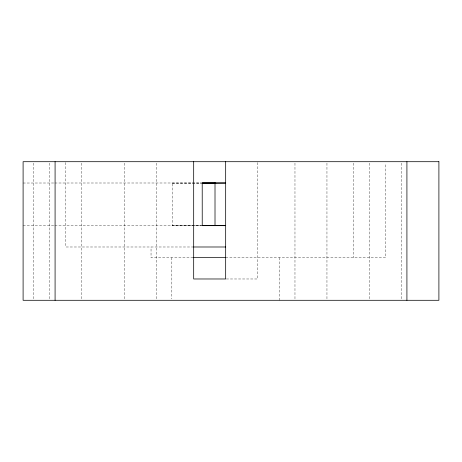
<?xml version="1.0" encoding="UTF-8"?>
<svg xmlns="http://www.w3.org/2000/svg" width="462" height="462" viewBox="0 0 462 462"><rect width="100%" height="100%" fill="white"/><g stroke="black" fill="none" stroke-linecap="round" stroke-linejoin="round"><path stroke-width="0.35" stroke-dasharray="2.31 1.73" d="M172.361 183.062L201.519 183.021M23.1 183.021L54.106 183.004M54.828 183.004L201.501 182.992M172.361 183.125L201.588 183.125M23.1 225.67L54.106 225.67M54.828 225.67L201.501 225.67M193.682 246.991L65.748 246.991L65.748 161.7M193.139 257.652L151.039 257.652L151.039 246.991M225.67 257.652L385.591 257.652L385.591 163.144M226.334 278.979L257.652 278.979L257.652 161.7M172.361 225.566L201.588 225.6M201.519 225.67L172.361 225.629L172.361 182.923M401.582 163.144L401.582 298.856M369.6 163.144L369.6 298.856M353.609 163.144L353.609 257.652M326.952 163.144L326.952 298.856M294.97 163.144L294.97 298.856M279.51 257.652L279.51 300.3M171.829 257.652L171.829 298.879M156.37 163.144L156.37 298.856M124.382 163.144L124.382 298.856M81.739 163.144L81.739 298.856M49.752 163.144L49.752 298.856M33.761 163.144L33.761 298.798"/><path stroke-width="0.69" d="M215.846 225.618L215.009 225.67L215.009 183.021L202.212 182.992L202.235 225.67L225.67 225.67L202.298 225.6M202.298 183.125L225.67 183.021L202.235 183.021M193.682 246.991L225.67 246.991M193.139 257.652L225.67 257.652M215.009 183.021L215.846 183.125M406.918 161.7L406.918 300.3M225.67 161.7L225.67 278.979L193.682 278.979L193.682 161.7M55.082 161.7L55.082 300.294M438.9 161.7L23.1 161.7L23.1 300.294L438.9 300.294L438.9 161.7"/></g></svg>
